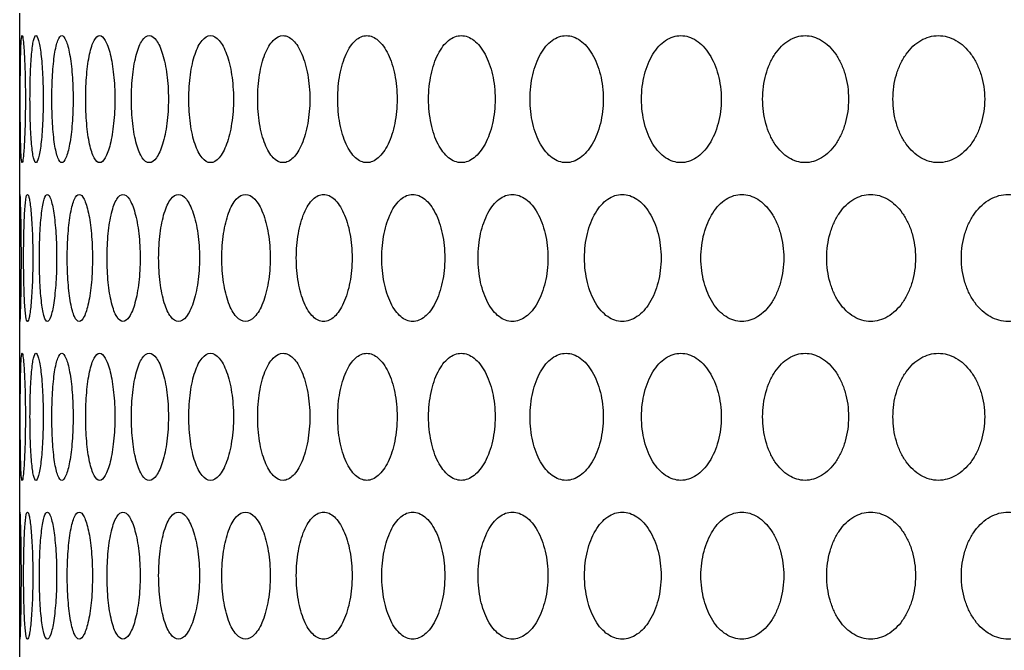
# Model space of a CAD drawing. Header units: millimetres. Extents: x 324 to 7054, y -67 to 2159.
# Drawn here: x 543.5 to 605.5, y 304.3 to 344 of the extents above; entities that cross this region are included whole.
import ezdxf

# ---------------------------------------------------------------- set-up
doc = ezdxf.new("R2010")
doc.units = ezdxf.units.MM
doc.header["$LTSCALE"] = 153.67
doc.layers.get('0').update_dxf_attribs({"linetype": 'CONTINUOUS'})
doc.layers.add('02___PRT_ALL_AXES', color=7, linetype='CONTINUOUS')

msp = doc.modelspace()

# ---------------------------------------------------------------- linework, layer by layer
at = {"linetype": 'Continuous'}
msp.add_line((543.51376, 232.49176), (543.51376, 776), dxfattribs=at)
at = {"layer": '02___PRT_ALL_AXES', "linetype": 'Continuous'}
for points, knots in [([(543.54897, 339), (543.54898, 339.26583), (543.54997, 339.78945), (543.55458, 340.54514), (543.56255, 341.23528), (543.57847, 342.04859), (543.60958, 342.7909), (543.66656, 343.10456), (543.73722, 342.79082), (543.79596, 342.05038), (543.83408, 341.2386), (543.85614, 340.54817), (543.8703, 339.79095), (543.87352, 339.2663), (543.87355, 339)], [0, 0, 0, 0, 0.0625, 0.125, 0.1875, 0.25, 0.375, 0.5, 0.625, 0.75, 0.8125, 0.875, 0.9375, 1, 1, 1, 1]), ([(544.1631, 339), (544.16313, 339.26583), (544.16742, 339.78945), (544.1867, 340.54514), (544.21818, 341.23528), (544.27648, 342.04859), (544.37808, 342.7909), (544.5352, 343.10456), (544.70566, 342.79082), (544.83471, 342.05038), (544.9151, 341.2386), (544.96067, 340.54817), (544.98953, 339.79095), (544.99606, 339.2663), (544.9961, 339)], [0, 0, 0, 0, 0.0625, 0.125, 0.1875, 0.25, 0.375, 0.5, 0.625, 0.75, 0.8125, 0.875, 0.9375, 1, 1, 1, 1]), ([(545.53917, 339), (545.53923, 339.26583), (545.5468, 339.78945), (545.58068, 340.54514), (545.63554, 341.23528), (545.73598, 342.04859), (545.90767, 342.7909), (546.1643, 343.10456), (546.43388, 342.79082), (546.63272, 342.05038), (546.75506, 341.2386), (546.82397, 340.54817), (546.8674, 339.79095), (546.87721, 339.2663), (546.87727, 339)], [0, 0, 0, 0, 0.0625, 0.125, 0.1875, 0.25, 0.375, 0.5, 0.625, 0.75, 0.8125, 0.875, 0.9375, 1, 1, 1, 1]), ([(547.67169, 339), (547.67177, 339.26583), (547.6826, 339.78945), (547.73093, 340.54514), (547.80896, 341.23528), (547.95114, 342.04859), (548.19223, 342.7909), (548.54734, 343.10456), (548.91497, 342.79082), (549.1828, 342.05038), (549.34661, 341.2386), (549.43857, 340.54817), (549.4964, 339.79095), (549.50944, 339.2663), (549.50953, 339)], [0, 0, 0, 0, 0.0625, 0.125, 0.1875, 0.25, 0.375, 0.5, 0.625, 0.75, 0.8125, 0.875, 0.9375, 1, 1, 1, 1]), ([(550.55212, 339), (550.55221, 339.26583), (550.56625, 339.78945), (550.62886, 340.54514), (550.72974, 341.23528), (550.91309, 342.04859), (551.22262, 342.7909), (551.67478, 343.10456), (552.13898, 342.79082), (552.47474, 342.05038), (552.67935, 341.2386), (552.794, 340.54817), (552.866, 339.79095), (552.88223, 339.2663), (552.88234, 339)], [0, 0, 0, 0, 0.0625, 0.125, 0.1875, 0.25, 0.375, 0.5, 0.625, 0.75, 0.8125, 0.875, 0.9375, 1, 1, 1, 1]), ([(554.16892, 339), (554.16904, 339.26583), (554.18623, 339.78945), (554.26285, 340.54514), (554.38618, 341.23528), (554.60997, 342.04859), (554.98669, 342.7909), (555.53411, 343.10456), (556.09303, 342.79082), (556.49536, 342.05038), (556.73996, 341.2386), (556.87683, 340.54817), (556.96272, 339.79095), (556.98207, 339.2663), (556.9822, 339)], [0, 0, 0, 0, 0.0625, 0.125, 0.1875, 0.25, 0.375, 0.5, 0.625, 0.75, 0.8125, 0.875, 0.9375, 1, 1, 1, 1]), ([(558.50763, 339), (558.50776, 339.26583), (558.52804, 339.78945), (558.61837, 340.54514), (558.76365, 341.23528), (559.02698, 342.04859), (559.4694, 342.7909), (560.10987, 343.10456), (560.76126, 342.79082), (561.22856, 342.05038), (561.51217, 341.2386), (561.67073, 340.54817), (561.77015, 339.79095), (561.79255, 339.2663), (561.79269, 339)], [0, 0, 0, 0, 0.0625, 0.125, 0.1875, 0.25, 0.375, 0.5, 0.625, 0.75, 0.8125, 0.875, 0.9375, 1, 1, 1, 1]), ([(563.55087, 339), (563.55102, 339.26583), (563.5743, 339.78945), (563.67798, 340.54514), (563.84463, 341.23528), (564.14645, 342.04859), (564.65278, 342.7909), (565.38375, 343.10456), (566.12501, 342.79082), (566.65541, 342.05038), (566.97689, 341.2386), (567.1565, 340.54817), (567.26906, 339.79095), (567.29441, 339.2663), (567.29457, 339)], [0, 0, 0, 0, 0.0625, 0.125, 0.1875, 0.25, 0.375, 0.5, 0.625, 0.75, 0.8125, 0.875, 0.9375, 1, 1, 1, 1]), ([(569.27845, 339), (569.27862, 339.26583), (569.30481, 339.78945), (569.42143, 340.54514), (569.60878, 341.23528), (569.94788, 342.04859), (570.5161, 342.7909), (571.33464, 343.10456), (572.16281, 342.79082), (572.75417, 342.05038), (573.11225, 341.2386), (573.31217, 340.54817), (573.43743, 339.79095), (573.46563, 339.2663), (573.46581, 339)], [0, 0, 0, 0, 0.0625, 0.125, 0.1875, 0.25, 0.375, 0.5, 0.625, 0.75, 0.8125, 0.875, 0.9375, 1, 1, 1, 1]), ([(575.66745, 339), (575.66764, 339.26583), (575.69664, 339.78945), (575.82572, 340.54514), (576.03302, 341.23528), (576.40804, 342.04859), (577.03589, 342.7909), (577.93872, 343.10456), (578.85047, 342.79082), (579.50044, 342.05038), (579.89367, 341.2386), (580.11312, 340.54817), (580.25057, 339.79095), (580.28151, 339.2663), (580.28171, 339)], [0, 0, 0, 0, 0.0625, 0.125, 0.1875, 0.25, 0.375, 0.5, 0.625, 0.75, 0.8125, 0.875, 0.9375, 1, 1, 1, 1]), ([(582.69229, 339), (582.6925, 339.26583), (582.72419, 339.78945), (582.86522, 340.54514), (583.09165, 341.23528), (583.50109, 342.04859), (584.18604, 342.7909), (585.16954, 343.10456), (586.16123, 342.79082), (586.86721, 342.05038), (587.29402, 341.2386), (587.53212, 340.54817), (587.6812, 339.79095), (587.71476, 339.2663), (587.71498, 339)], [0, 0, 0, 0, 0.0625, 0.125, 0.1875, 0.25, 0.375, 0.5, 0.625, 0.75, 0.8125, 0.875, 0.9375, 1, 1, 1, 1]), ([(590.32485, 339), (590.32508, 339.26583), (590.35933, 339.78945), (590.51175, 340.54514), (590.7564, 341.23528), (591.19862, 342.04859), (591.93793, 342.7909), (592.99818, 343.10456), (594.06584, 342.79082), (594.825, 342.05038), (595.28367, 341.2386), (595.53947, 340.54817), (595.6996, 339.79095), (595.73563, 339.2663), (595.73587, 339)], [0, 0, 0, 0, 0.0625, 0.125, 0.1875, 0.25, 0.375, 0.5, 0.625, 0.75, 0.8125, 0.875, 0.9375, 1, 1, 1, 1]), ([(598.53459, 339), (598.53484, 339.26583), (598.57151, 339.78945), (598.73471, 340.54514), (598.99659, 341.23528), (599.46983, 342.04859), (600.26054, 342.7909), (601.39329, 343.10456), (602.53264, 342.79082), (603.34194, 342.05038), (603.83065, 341.2386), (604.10312, 340.54817), (604.27364, 339.79095), (604.31202, 339.2663), (604.31227, 339)], [0, 0, 0, 0, 0.0625, 0.125, 0.1875, 0.25, 0.375, 0.5, 0.625, 0.75, 0.8125, 0.875, 0.9375, 1, 1, 1, 1]), ([(543.87355, 339), (543.87352, 338.73417), (543.87031, 338.21055), (543.85621, 337.45486), (543.83421, 336.76472), (543.79609, 335.95141), (543.73727, 335.2091), (543.66644, 334.89544), (543.60963, 335.20918), (543.57853, 335.94962), (543.5626, 336.7614), (543.5546, 337.45183), (543.54998, 338.20905), (543.54898, 338.7337), (543.54897, 339)], [0, 0, 0, 0, 0.0625, 0.125, 0.1875, 0.25, 0.375, 0.5, 0.625, 0.75, 0.8125, 0.875, 0.9375, 1, 1, 1, 1]), ([(544.9961, 339), (544.99606, 338.73417), (544.98955, 338.21055), (544.96082, 337.45486), (544.91537, 336.76472), (544.83498, 335.95141), (544.70579, 335.2091), (544.53489, 334.89544), (544.37821, 335.20918), (544.27668, 335.94962), (544.21837, 336.7614), (544.1868, 337.45183), (544.16744, 338.20905), (544.16313, 338.7337), (544.1631, 339)], [0, 0, 0, 0, 0.0625, 0.125, 0.1875, 0.25, 0.375, 0.5, 0.625, 0.75, 0.8125, 0.875, 0.9375, 1, 1, 1, 1]), ([(546.87727, 339), (546.8772, 338.73417), (546.86743, 338.21055), (546.82418, 337.45486), (546.75548, 336.76472), (546.63313, 335.95141), (546.43409, 335.2091), (546.1638, 334.89544), (545.90788, 335.20918), (545.73632, 335.94962), (545.63588, 336.7614), (545.58085, 337.45183), (545.54683, 338.20905), (545.53922, 338.7337), (545.53917, 339)], [0, 0, 0, 0, 0.0625, 0.125, 0.1875, 0.25, 0.375, 0.5, 0.625, 0.75, 0.8125, 0.875, 0.9375, 1, 1, 1, 1]), ([(549.50953, 339), (549.50944, 338.73417), (549.49645, 338.21055), (549.43885, 337.45486), (549.34716, 336.76472), (549.18335, 335.95141), (548.91525, 335.2091), (548.54665, 334.89544), (548.19252, 335.20918), (547.95162, 335.94962), (547.80944, 336.7614), (547.73117, 337.45183), (547.68264, 338.20905), (547.67176, 338.7337), (547.67169, 339)], [0, 0, 0, 0, 0.0625, 0.125, 0.1875, 0.25, 0.375, 0.5, 0.625, 0.75, 0.8125, 0.875, 0.9375, 1, 1, 1, 1]), ([(552.88234, 339), (552.88223, 338.73417), (552.86606, 338.21055), (552.79436, 337.45486), (552.68004, 336.76472), (552.47542, 335.95141), (552.13934, 335.2091), (551.67391, 334.89544), (551.22298, 335.20918), (550.91371, 335.94962), (550.73035, 336.7614), (550.62917, 337.45183), (550.56631, 338.20905), (550.55221, 338.7337), (550.55212, 339)], [0, 0, 0, 0, 0.0625, 0.125, 0.1875, 0.25, 0.375, 0.5, 0.625, 0.75, 0.8125, 0.875, 0.9375, 1, 1, 1, 1]), ([(556.9822, 339), (556.98207, 338.73417), (556.96279, 338.21055), (556.87726, 337.45486), (556.74078, 336.76472), (556.49618, 335.95141), (556.09346, 335.2091), (555.53306, 334.89544), (554.98713, 335.20918), (554.61072, 335.94962), (554.38693, 336.7614), (554.26324, 337.45183), (554.1863, 338.20905), (554.16904, 338.7337), (554.16892, 339)], [0, 0, 0, 0, 0.0625, 0.125, 0.1875, 0.25, 0.375, 0.5, 0.625, 0.75, 0.8125, 0.875, 0.9375, 1, 1, 1, 1]), ([(561.79269, 339), (561.79254, 338.73417), (561.77024, 338.21055), (561.67122, 337.45486), (561.51313, 336.76472), (561.22951, 335.95141), (560.76177, 335.2091), (560.10864, 334.89544), (559.4699, 335.20918), (559.02787, 335.94962), (558.76453, 336.7614), (558.61883, 337.45183), (558.52812, 338.20905), (558.50776, 338.7337), (558.50763, 339)], [0, 0, 0, 0, 0.0625, 0.125, 0.1875, 0.25, 0.375, 0.5, 0.625, 0.75, 0.8125, 0.875, 0.9375, 1, 1, 1, 1]), ([(567.29457, 339), (567.29441, 338.73417), (567.26915, 338.21055), (567.15706, 337.45486), (566.97798, 336.76472), (566.65649, 335.95141), (566.12559, 335.2091), (565.38235, 334.89544), (564.65336, 335.20918), (564.14747, 335.94962), (563.84564, 336.7614), (563.6785, 337.45183), (563.57439, 338.20905), (563.55102, 338.7337), (563.55087, 339)], [0, 0, 0, 0, 0.0625, 0.125, 0.1875, 0.25, 0.375, 0.5, 0.625, 0.75, 0.8125, 0.875, 0.9375, 1, 1, 1, 1]), ([(573.46581, 339), (573.46563, 338.73417), (573.43753, 338.21055), (573.3128, 337.45486), (573.11345, 336.76472), (572.75537, 335.95141), (572.16345, 335.2091), (571.33308, 334.89544), (570.51675, 335.20918), (569.94902, 335.94962), (569.60992, 336.7614), (569.42201, 337.45183), (569.30491, 338.20905), (569.27862, 338.7337), (569.27845, 339)], [0, 0, 0, 0, 0.0625, 0.125, 0.1875, 0.25, 0.375, 0.5, 0.625, 0.75, 0.8125, 0.875, 0.9375, 1, 1, 1, 1]), ([(580.28171, 339), (580.2815, 338.73417), (580.25068, 338.21055), (580.11381, 337.45486), (579.89499, 336.76472), (579.50176, 335.95141), (578.85118, 335.2091), (577.93699, 334.89544), (577.0366, 335.20918), (576.40931, 335.94962), (576.03428, 336.7614), (575.82636, 337.45183), (575.69674, 338.20905), (575.66764, 338.7337), (575.66745, 339)], [0, 0, 0, 0, 0.0625, 0.125, 0.1875, 0.25, 0.375, 0.5, 0.625, 0.75, 0.8125, 0.875, 0.9375, 1, 1, 1, 1]), ([(587.71498, 339), (587.71475, 338.73417), (587.68133, 338.21055), (587.53286, 337.45486), (587.29546, 336.76472), (586.86864, 335.95141), (586.16201, 335.2091), (585.16767, 334.89544), (584.18681, 335.20918), (583.50247, 335.94962), (583.09302, 336.7614), (582.86592, 337.45183), (582.7243, 338.20905), (582.6925, 338.7337), (582.69229, 339)], [0, 0, 0, 0, 0.0625, 0.125, 0.1875, 0.25, 0.375, 0.5, 0.625, 0.75, 0.8125, 0.875, 0.9375, 1, 1, 1, 1]), ([(595.73587, 339), (595.73563, 338.73417), (595.69973, 338.21055), (595.54027, 337.45486), (595.28522, 336.76472), (594.82653, 335.95141), (594.06667, 335.2091), (592.99616, 334.89544), (591.93877, 335.20918), (591.20011, 335.94962), (590.75789, 336.7614), (590.51251, 337.45183), (590.35946, 338.20905), (590.32508, 338.7337), (590.32485, 339)], [0, 0, 0, 0, 0.0625, 0.125, 0.1875, 0.25, 0.375, 0.5, 0.625, 0.75, 0.8125, 0.875, 0.9375, 1, 1, 1, 1]), ([(604.31227, 339), (604.31201, 338.73417), (604.27378, 338.21055), (604.10397, 337.45486), (603.8323, 336.76472), (603.34358, 335.95141), (602.53353, 335.2091), (601.39113, 334.89544), (600.26144, 335.20918), (599.47142, 335.94962), (598.99818, 336.7614), (598.73552, 337.45183), (598.57165, 338.20905), (598.53483, 338.7337), (598.53459, 339)], [0, 0, 0, 0, 0.0625, 0.125, 0.1875, 0.25, 0.375, 0.5, 0.625, 0.75, 0.8125, 0.875, 0.9375, 1, 1, 1, 1]), ([(543.51376, 332.64766), (543.51376, 332.66388), (543.51391, 332.88757), (543.51862, 333.10456), (543.53924, 332.79082), (543.56273, 332.05038), (543.57964, 331.2386), (543.5899, 330.54817), (543.59669, 329.79095), (543.59826, 329.2663), (543.59827, 329)], [0, 0, 0, 0, 0.01486274, 0.21189019, 0.40891765, 0.6059451, 0.70445882, 0.80297255, 0.90148627, 1, 1, 1, 1]), ([(543.76057, 329), (543.76059, 329.26583), (543.76323, 329.78945), (543.77518, 330.54514), (543.79491, 331.23528), (543.83204, 332.04859), (543.89843, 332.7909), (544.00553, 333.10456), (544.12615, 332.79082), (544.2201, 332.05038), (544.27938, 331.2386), (544.31321, 330.54817), (544.33473, 329.79095), (544.33961, 329.2663), (544.33964, 329)], [0, 0, 0, 0, 0.0625, 0.125, 0.1875, 0.25, 0.375, 0.5, 0.625, 0.75, 0.8125, 0.875, 0.9375, 1, 1, 1, 1]), ([(544.75617, 329), (544.75621, 329.26583), (544.76214, 329.78945), (544.78873, 330.54514), (544.83193, 331.23528), (544.91134, 332.04859), (545.04805, 332.7909), (545.25503, 333.10456), (545.47516, 332.79082), (545.63919, 332.05038), (545.7406, 331.2386), (545.79787, 330.54817), (545.83403, 329.79095), (545.8422, 329.2663), (545.84226, 329)], [0, 0, 0, 0, 0.0625, 0.125, 0.1875, 0.25, 0.375, 0.5, 0.625, 0.75, 0.8125, 0.875, 0.9375, 1, 1, 1, 1]), ([(546.51134, 329), (546.5114, 329.26583), (546.52061, 329.78945), (546.56174, 330.54514), (546.62822, 331.23528), (546.74959, 332.04859), (546.95608, 332.7909), (547.2621, 333.10456), (547.58087, 332.79082), (547.81432, 332.05038), (547.95747, 331.2386), (548.03794, 330.54817), (548.08859, 329.79095), (548.10003, 329.2663), (548.1001, 329)], [0, 0, 0, 0, 0.0625, 0.125, 0.1875, 0.25, 0.375, 0.5, 0.625, 0.75, 0.8125, 0.875, 0.9375, 1, 1, 1, 1]), ([(549.01907, 329), (549.01915, 329.26583), (549.03159, 329.78945), (549.08709, 330.54514), (549.17659, 331.23528), (549.33944, 332.04859), (549.61488, 332.7909), (550.01872, 333.10456), (550.43485, 332.79082), (550.73679, 332.05038), (550.92109, 331.2386), (551.02445, 330.54817), (551.0894, 329.79095), (551.10404, 329.2663), (551.10414, 329)], [0, 0, 0, 0, 0.0625, 0.125, 0.1875, 0.25, 0.375, 0.5, 0.625, 0.75, 0.8125, 0.875, 0.9375, 1, 1, 1, 1]), ([(552.26931, 329), (552.26942, 329.26583), (552.28504, 329.78945), (552.35469, 330.54514), (552.46685, 331.23528), (552.67052, 332.04859), (553.01382, 332.7909), (553.51386, 333.10456), (554.02567, 332.79082), (554.3949, 332.05038), (554.61962, 331.2386), (554.74544, 330.54817), (554.82443, 329.79095), (554.84223, 329.2663), (554.84234, 329)], [0, 0, 0, 0, 0.0625, 0.125, 0.1875, 0.25, 0.375, 0.5, 0.625, 0.75, 0.8125, 0.875, 0.9375, 1, 1, 1, 1]), ([(556.24906, 329), (556.24918, 329.26583), (556.26793, 329.78945), (556.35145, 330.54514), (556.48581, 331.23528), (556.7295, 332.04859), (557.13927, 332.7909), (557.73351, 333.10456), (558.33897, 332.79082), (558.77401, 332.05038), (559.03824, 331.2386), (559.18603, 330.54817), (559.27873, 329.79095), (559.29962, 329.2663), (559.29975, 329)], [0, 0, 0, 0, 0.0625, 0.125, 0.1875, 0.25, 0.375, 0.5, 0.625, 0.75, 0.8125, 0.875, 0.9375, 1, 1, 1, 1]), ([(560.94238, 329), (560.94252, 329.26583), (560.96431, 329.78945), (561.06137, 330.54514), (561.21741, 331.23528), (561.50012, 332.04859), (561.97474, 332.7909), (562.6608, 333.10456), (563.35748, 332.79082), (563.85658, 332.05038), (564.15927, 331.2386), (564.32844, 330.54817), (564.43448, 329.79095), (564.45837, 329.2663), (564.45852, 329)], [0, 0, 0, 0, 0.0625, 0.125, 0.1875, 0.25, 0.375, 0.5, 0.625, 0.75, 0.8125, 0.875, 0.9375, 1, 1, 1, 1]), ([(566.33048, 329), (566.33065, 329.26583), (566.3554, 329.78945), (566.4656, 330.54514), (566.64269, 331.23528), (566.96331, 332.04859), (567.50086, 332.7909), (568.276, 333.10456), (569.0611, 332.79082), (569.62227, 332.05038), (569.96221, 331.2386), (570.15207, 330.54817), (570.27104, 329.79095), (570.29783, 329.2663), (570.29801, 329)], [0, 0, 0, 0, 0.0625, 0.125, 0.1875, 0.25, 0.375, 0.5, 0.625, 0.75, 0.8125, 0.875, 0.9375, 1, 1, 1, 1]), ([(572.39181, 329), (572.39199, 329.26583), (572.4196, 329.78945), (572.54251, 330.54514), (572.73994, 331.23528), (573.09717, 332.04859), (573.69551, 332.7909), (574.55662, 333.10456), (575.42702, 332.79082), (576.048, 332.05038), (576.42384, 331.2386), (576.63363, 330.54817), (576.76505, 329.79095), (576.79463, 329.2663), (576.79483, 329)], [0, 0, 0, 0, 0.0625, 0.125, 0.1875, 0.25, 0.375, 0.5, 0.625, 0.75, 0.8125, 0.875, 0.9375, 1, 1, 1, 1]), ([(579.10209, 329), (579.10229, 329.26583), (579.13265, 329.78945), (579.26777, 330.54514), (579.48475, 331.23528), (579.87717, 332.04859), (580.5339, 332.7909), (581.47754, 333.10456), (582.42974, 332.79082), (583.10805, 332.05038), (583.51827, 331.2386), (583.74717, 330.54817), (583.8905, 329.79095), (583.92276, 329.2663), (583.92298, 329)], [0, 0, 0, 0, 0.0625, 0.125, 0.1875, 0.25, 0.375, 0.5, 0.625, 0.75, 0.8125, 0.875, 0.9375, 1, 1, 1, 1]), ([(586.43446, 329), (586.43468, 329.26583), (586.46766, 329.78945), (586.61446, 330.54514), (586.85012, 331.23528), (587.27617, 332.04859), (587.98865, 332.7909), (589.01104, 333.10456), (590.04123, 332.79082), (590.77416, 332.05038), (591.21713, 331.2386), (591.4642, 330.54817), (591.61888, 329.79095), (591.6537, 329.2663), (591.65392, 329)], [0, 0, 0, 0, 0.0625, 0.125, 0.1875, 0.25, 0.375, 0.5, 0.625, 0.75, 0.8125, 0.875, 0.9375, 1, 1, 1, 1]), ([(594.35958, 329), (594.35982, 329.26583), (594.3953, 329.78945), (594.55318, 330.54514), (594.80658, 331.23528), (595.26453, 332.04859), (596.02993, 332.7909), (597.12697, 333.10456), (598.23103, 332.79082), (599.01565, 332.05038), (599.48958, 331.2386), (599.75385, 330.54817), (599.91926, 329.79095), (599.95648, 329.2663), (599.95672, 329)], [0, 0, 0, 0, 0.0625, 0.125, 0.1875, 0.25, 0.375, 0.5, 0.625, 0.75, 0.8125, 0.875, 0.9375, 1, 1, 1, 1]), ([(602.84572, 329), (602.84597, 329.26583), (602.8838, 329.78945), (603.05214, 330.54514), (603.32226, 331.23528), (603.8103, 332.04859), (604.62554, 332.7909), (605.79285, 333.10456), (606.96636, 332.79082), (607.79952, 332.05038), (608.30253, 331.2386), (608.58292, 330.54817), (608.7584, 329.79095), (608.79788, 329.2663), (608.79814, 329)], [0, 0, 0, 0, 0.0625, 0.125, 0.1875, 0.25, 0.375, 0.5, 0.625, 0.75, 0.8125, 0.875, 0.9375, 1, 1, 1, 1]), ([(543.59827, 329), (543.59826, 328.73417), (543.5967, 328.21055), (543.58994, 327.45486), (543.5797, 326.76472), (543.56278, 325.95141), (543.53925, 325.2091), (543.51859, 324.89544), (543.51391, 325.11256), (543.51376, 325.33602), (543.51376, 325.35237)], [0, 0, 0, 0, 0.09850114, 0.19700229, 0.29550343, 0.39400458, 0.59100686, 0.78800915, 0.98501144, 1, 1, 1, 1]), ([(544.33964, 329), (544.33961, 328.73417), (544.33475, 328.21055), (544.31332, 327.45486), (544.27958, 326.76472), (544.22029, 325.95141), (544.12624, 325.2091), (544.00532, 324.89544), (543.89852, 325.20918), (543.83217, 325.94962), (543.79504, 326.7614), (543.77524, 327.45183), (543.76324, 328.20905), (543.76058, 328.7337), (543.76057, 329)], [0, 0, 0, 0, 0.0625, 0.125, 0.1875, 0.25, 0.375, 0.5, 0.625, 0.75, 0.8125, 0.875, 0.9375, 1, 1, 1, 1]), ([(545.84226, 329), (545.8422, 328.73417), (545.83406, 328.21055), (545.79805, 327.45486), (545.74095, 326.76472), (545.63953, 325.95141), (545.47533, 325.2091), (545.25462, 324.89544), (545.04822, 325.20918), (544.91161, 325.94962), (544.83219, 326.7614), (544.78887, 327.45183), (544.76216, 328.20905), (544.7562, 328.7337), (544.75617, 329)], [0, 0, 0, 0, 0.0625, 0.125, 0.1875, 0.25, 0.375, 0.5, 0.625, 0.75, 0.8125, 0.875, 0.9375, 1, 1, 1, 1]), ([(548.1001, 329), (548.10003, 328.73417), (548.08864, 328.21055), (548.03819, 327.45486), (547.95795, 326.76472), (547.8148, 325.95141), (547.58111, 325.2091), (547.26151, 324.89544), (546.95633, 325.20918), (546.75, 325.94962), (546.62862, 326.7614), (546.56194, 327.45183), (546.52064, 328.20905), (546.5114, 328.7337), (546.51134, 329)], [0, 0, 0, 0, 0.0625, 0.125, 0.1875, 0.25, 0.375, 0.5, 0.625, 0.75, 0.8125, 0.875, 0.9375, 1, 1, 1, 1]), ([(551.10414, 329), (551.10404, 328.73417), (551.08945, 328.21055), (551.02477, 327.45486), (550.92172, 326.76472), (550.73741, 325.95141), (550.43517, 325.2091), (550.01794, 324.89544), (549.61521, 325.20918), (549.33999, 325.94962), (549.17713, 326.7614), (549.08737, 327.45183), (549.03164, 328.20905), (549.01915, 328.7337), (549.01907, 329)], [0, 0, 0, 0, 0.0625, 0.125, 0.1875, 0.25, 0.375, 0.5, 0.625, 0.75, 0.8125, 0.875, 0.9375, 1, 1, 1, 1]), ([(554.84234, 329), (554.84223, 328.73417), (554.82449, 328.21055), (554.74584, 327.45486), (554.62038, 326.76472), (554.39565, 325.95141), (554.02607, 325.2091), (553.5129, 324.89544), (553.01421, 325.20918), (552.67121, 325.94962), (552.46753, 326.7614), (552.35504, 327.45183), (552.2851, 328.20905), (552.26941, 328.7337), (552.26931, 329)], [0, 0, 0, 0, 0.0625, 0.125, 0.1875, 0.25, 0.375, 0.5, 0.625, 0.75, 0.8125, 0.875, 0.9375, 1, 1, 1, 1]), ([(559.29975, 329), (559.29961, 328.73417), (559.27881, 328.21055), (559.18649, 327.45486), (559.03913, 326.76472), (558.77489, 325.95141), (558.33944, 325.2091), (557.73237, 324.89544), (557.13974, 325.20918), (556.73032, 325.94962), (556.48663, 326.7614), (556.35186, 327.45183), (556.268, 328.20905), (556.24918, 328.7337), (556.24906, 329)], [0, 0, 0, 0, 0.0625, 0.125, 0.1875, 0.25, 0.375, 0.5, 0.625, 0.75, 0.8125, 0.875, 0.9375, 1, 1, 1, 1]), ([(564.45852, 329), (564.45836, 328.73417), (564.43457, 328.21055), (564.32896, 327.45486), (564.16029, 326.76472), (563.85759, 325.95141), (563.35802, 325.2091), (562.65949, 324.89544), (561.97528, 325.20918), (561.50108, 325.94962), (561.21836, 326.7614), (561.06185, 327.45183), (560.96439, 328.20905), (560.94252, 328.7337), (560.94238, 329)], [0, 0, 0, 0, 0.0625, 0.125, 0.1875, 0.25, 0.375, 0.5, 0.625, 0.75, 0.8125, 0.875, 0.9375, 1, 1, 1, 1]), ([(570.29801, 329), (570.29783, 328.73417), (570.27114, 328.21055), (570.15267, 327.45486), (569.96336, 326.76472), (569.62341, 325.95141), (569.06171, 325.2091), (568.27451, 324.89544), (567.50147, 325.20918), (566.96439, 325.94962), (566.64376, 326.7614), (566.46615, 327.45183), (566.35549, 328.20905), (566.33064, 328.7337), (566.33048, 329)], [0, 0, 0, 0, 0.0625, 0.125, 0.1875, 0.25, 0.375, 0.5, 0.625, 0.75, 0.8125, 0.875, 0.9375, 1, 1, 1, 1]), ([(576.79483, 329), (576.79463, 328.73417), (576.76516, 328.21055), (576.63429, 327.45486), (576.4251, 326.76472), (576.04926, 325.95141), (575.42769, 325.2091), (574.55498, 324.89544), (573.69619, 325.20918), (573.09838, 325.94962), (572.74114, 326.7614), (572.54312, 327.45183), (572.4197, 328.20905), (572.39199, 328.7337), (572.39181, 329)], [0, 0, 0, 0, 0.0625, 0.125, 0.1875, 0.25, 0.375, 0.5, 0.625, 0.75, 0.8125, 0.875, 0.9375, 1, 1, 1, 1]), ([(583.92298, 329), (583.92276, 328.73417), (583.89062, 328.21055), (583.74788, 327.45486), (583.51966, 326.76472), (583.10943, 325.95141), (582.43048, 325.2091), (581.47574, 324.89544), (580.53464, 325.20918), (579.8785, 325.94962), (579.48607, 326.7614), (579.26845, 327.45183), (579.13276, 328.20905), (579.10228, 328.7337), (579.10209, 329)], [0, 0, 0, 0, 0.0625, 0.125, 0.1875, 0.25, 0.375, 0.5, 0.625, 0.75, 0.8125, 0.875, 0.9375, 1, 1, 1, 1]), ([(591.65392, 329), (591.65369, 328.73417), (591.61901, 328.21055), (591.46497, 327.45486), (591.21862, 326.76472), (590.77565, 325.95141), (590.04203, 325.2091), (589.00909, 324.89544), (587.98946, 325.20918), (587.2776, 325.94962), (586.85155, 326.7614), (586.6152, 327.45183), (586.46779, 328.20905), (586.43468, 328.7337), (586.43446, 329)], [0, 0, 0, 0, 0.0625, 0.125, 0.1875, 0.25, 0.375, 0.5, 0.625, 0.75, 0.8125, 0.875, 0.9375, 1, 1, 1, 1]), ([(599.95672, 329), (599.95647, 328.73417), (599.91939, 328.21055), (599.75467, 327.45486), (599.49118, 326.76472), (599.01724, 325.95141), (598.23189, 325.2091), (597.12488, 324.89544), (596.03079, 325.20918), (595.26608, 325.94962), (594.80811, 326.7614), (594.55397, 327.45183), (594.39543, 328.20905), (594.35981, 328.7337), (594.35958, 329)], [0, 0, 0, 0, 0.0625, 0.125, 0.1875, 0.25, 0.375, 0.5, 0.625, 0.75, 0.8125, 0.875, 0.9375, 1, 1, 1, 1]), ([(608.79814, 329), (608.79787, 328.73417), (608.75854, 328.21055), (608.5838, 327.45486), (608.30422, 326.76472), (607.80121, 325.95141), (606.96727, 325.2091), (605.79063, 324.89544), (604.62646, 325.20918), (603.81195, 325.94962), (603.3239, 326.7614), (603.05299, 327.45183), (602.88394, 328.20905), (602.84597, 328.7337), (602.84572, 329)], [0, 0, 0, 0, 0.0625, 0.125, 0.1875, 0.25, 0.375, 0.5, 0.625, 0.75, 0.8125, 0.875, 0.9375, 1, 1, 1, 1]), ([(543.54897, 319), (543.54898, 319.26583), (543.54997, 319.78945), (543.55458, 320.54514), (543.56255, 321.23528), (543.57847, 322.04859), (543.60958, 322.7909), (543.66656, 323.10456), (543.73722, 322.79082), (543.79596, 322.05038), (543.83408, 321.2386), (543.85614, 320.54817), (543.8703, 319.79095), (543.87352, 319.2663), (543.87355, 319)], [0, 0, 0, 0, 0.0625, 0.125, 0.1875, 0.25, 0.375, 0.5, 0.625, 0.75, 0.8125, 0.875, 0.9375, 1, 1, 1, 1]), ([(544.1631, 319), (544.16313, 319.26583), (544.16742, 319.78945), (544.1867, 320.54514), (544.21818, 321.23528), (544.27648, 322.04859), (544.37808, 322.7909), (544.5352, 323.10456), (544.70566, 322.79082), (544.83471, 322.05038), (544.9151, 321.2386), (544.96067, 320.54817), (544.98953, 319.79095), (544.99606, 319.2663), (544.9961, 319)], [0, 0, 0, 0, 0.0625, 0.125, 0.1875, 0.25, 0.375, 0.5, 0.625, 0.75, 0.8125, 0.875, 0.9375, 1, 1, 1, 1]), ([(545.53917, 319), (545.53923, 319.26583), (545.5468, 319.78945), (545.58068, 320.54514), (545.63554, 321.23528), (545.73598, 322.04859), (545.90767, 322.7909), (546.1643, 323.10456), (546.43388, 322.79082), (546.63272, 322.05038), (546.75506, 321.2386), (546.82397, 320.54817), (546.8674, 319.79095), (546.87721, 319.2663), (546.87727, 319)], [0, 0, 0, 0, 0.0625, 0.125, 0.1875, 0.25, 0.375, 0.5, 0.625, 0.75, 0.8125, 0.875, 0.9375, 1, 1, 1, 1]), ([(547.67169, 319), (547.67177, 319.26583), (547.6826, 319.78945), (547.73093, 320.54514), (547.80896, 321.23528), (547.95114, 322.04859), (548.19223, 322.7909), (548.54734, 323.10456), (548.91497, 322.79082), (549.1828, 322.05038), (549.34661, 321.2386), (549.43857, 320.54817), (549.4964, 319.79095), (549.50944, 319.2663), (549.50953, 319)], [0, 0, 0, 0, 0.0625, 0.125, 0.1875, 0.25, 0.375, 0.5, 0.625, 0.75, 0.8125, 0.875, 0.9375, 1, 1, 1, 1]), ([(550.55212, 319), (550.55221, 319.26583), (550.56625, 319.78945), (550.62886, 320.54514), (550.72974, 321.23528), (550.91309, 322.04859), (551.22262, 322.7909), (551.67478, 323.10456), (552.13898, 322.79082), (552.47474, 322.05038), (552.67935, 321.2386), (552.794, 320.54817), (552.866, 319.79095), (552.88223, 319.2663), (552.88234, 319)], [0, 0, 0, 0, 0.0625, 0.125, 0.1875, 0.25, 0.375, 0.5, 0.625, 0.75, 0.8125, 0.875, 0.9375, 1, 1, 1, 1]), ([(554.16892, 319), (554.16904, 319.26583), (554.18623, 319.78945), (554.26285, 320.54514), (554.38618, 321.23528), (554.60997, 322.04859), (554.98669, 322.7909), (555.53411, 323.10456), (556.09303, 322.79082), (556.49536, 322.05038), (556.73996, 321.2386), (556.87683, 320.54817), (556.96272, 319.79095), (556.98207, 319.2663), (556.9822, 319)], [0, 0, 0, 0, 0.0625, 0.125, 0.1875, 0.25, 0.375, 0.5, 0.625, 0.75, 0.8125, 0.875, 0.9375, 1, 1, 1, 1]), ([(558.50763, 319), (558.50776, 319.26583), (558.52804, 319.78945), (558.61837, 320.54514), (558.76365, 321.23528), (559.02698, 322.04859), (559.4694, 322.7909), (560.10987, 323.10456), (560.76126, 322.79082), (561.22856, 322.05038), (561.51217, 321.2386), (561.67073, 320.54817), (561.77015, 319.79095), (561.79255, 319.2663), (561.79269, 319)], [0, 0, 0, 0, 0.0625, 0.125, 0.1875, 0.25, 0.375, 0.5, 0.625, 0.75, 0.8125, 0.875, 0.9375, 1, 1, 1, 1]), ([(563.55087, 319), (563.55102, 319.26583), (563.5743, 319.78945), (563.67798, 320.54514), (563.84463, 321.23528), (564.14645, 322.04859), (564.65278, 322.7909), (565.38375, 323.10456), (566.12501, 322.79082), (566.65541, 322.05038), (566.97689, 321.2386), (567.1565, 320.54817), (567.26906, 319.79095), (567.29441, 319.2663), (567.29457, 319)], [0, 0, 0, 0, 0.0625, 0.125, 0.1875, 0.25, 0.375, 0.5, 0.625, 0.75, 0.8125, 0.875, 0.9375, 1, 1, 1, 1]), ([(569.27845, 319), (569.27862, 319.26583), (569.30481, 319.78945), (569.42143, 320.54514), (569.60878, 321.23528), (569.94788, 322.04859), (570.5161, 322.7909), (571.33464, 323.10456), (572.16281, 322.79082), (572.75417, 322.05038), (573.11225, 321.2386), (573.31217, 320.54817), (573.43743, 319.79095), (573.46563, 319.2663), (573.46581, 319)], [0, 0, 0, 0, 0.0625, 0.125, 0.1875, 0.25, 0.375, 0.5, 0.625, 0.75, 0.8125, 0.875, 0.9375, 1, 1, 1, 1]), ([(575.66745, 319), (575.66764, 319.26583), (575.69664, 319.78945), (575.82572, 320.54514), (576.03302, 321.23528), (576.40804, 322.04859), (577.03589, 322.7909), (577.93872, 323.10456), (578.85047, 322.79082), (579.50044, 322.05038), (579.89367, 321.2386), (580.11312, 320.54817), (580.25057, 319.79095), (580.28151, 319.2663), (580.28171, 319)], [0, 0, 0, 0, 0.0625, 0.125, 0.1875, 0.25, 0.375, 0.5, 0.625, 0.75, 0.8125, 0.875, 0.9375, 1, 1, 1, 1]), ([(582.69229, 319), (582.6925, 319.26583), (582.72419, 319.78945), (582.86522, 320.54514), (583.09165, 321.23528), (583.50109, 322.04859), (584.18604, 322.7909), (585.16954, 323.10456), (586.16123, 322.79082), (586.86721, 322.05038), (587.29402, 321.2386), (587.53212, 320.54817), (587.6812, 319.79095), (587.71476, 319.2663), (587.71498, 319)], [0, 0, 0, 0, 0.0625, 0.125, 0.1875, 0.25, 0.375, 0.5, 0.625, 0.75, 0.8125, 0.875, 0.9375, 1, 1, 1, 1]), ([(590.32485, 319), (590.32508, 319.26583), (590.35933, 319.78945), (590.51175, 320.54514), (590.7564, 321.23528), (591.19862, 322.04859), (591.93793, 322.7909), (592.99818, 323.10456), (594.06584, 322.79082), (594.825, 322.05038), (595.28367, 321.2386), (595.53947, 320.54817), (595.6996, 319.79095), (595.73563, 319.2663), (595.73587, 319)], [0, 0, 0, 0, 0.0625, 0.125, 0.1875, 0.25, 0.375, 0.5, 0.625, 0.75, 0.8125, 0.875, 0.9375, 1, 1, 1, 1]), ([(598.53459, 319), (598.53484, 319.26583), (598.57151, 319.78945), (598.73471, 320.54514), (598.99659, 321.23528), (599.46983, 322.04859), (600.26054, 322.7909), (601.39329, 323.10456), (602.53264, 322.79082), (603.34194, 322.05038), (603.83065, 321.2386), (604.10312, 320.54817), (604.27364, 319.79095), (604.31202, 319.2663), (604.31227, 319)], [0, 0, 0, 0, 0.0625, 0.125, 0.1875, 0.25, 0.375, 0.5, 0.625, 0.75, 0.8125, 0.875, 0.9375, 1, 1, 1, 1]), ([(543.87355, 319), (543.87352, 318.73417), (543.87031, 318.21055), (543.85621, 317.45486), (543.83421, 316.76472), (543.79609, 315.95141), (543.73727, 315.2091), (543.66644, 314.89544), (543.60963, 315.20918), (543.57853, 315.94962), (543.5626, 316.7614), (543.5546, 317.45183), (543.54998, 318.20905), (543.54898, 318.7337), (543.54897, 319)], [0, 0, 0, 0, 0.0625, 0.125, 0.1875, 0.25, 0.375, 0.5, 0.625, 0.75, 0.8125, 0.875, 0.9375, 1, 1, 1, 1]), ([(544.9961, 319), (544.99606, 318.73417), (544.98955, 318.21055), (544.96082, 317.45486), (544.91537, 316.76472), (544.83498, 315.95141), (544.70579, 315.2091), (544.53489, 314.89544), (544.37821, 315.20918), (544.27668, 315.94962), (544.21837, 316.7614), (544.1868, 317.45183), (544.16744, 318.20905), (544.16313, 318.7337), (544.1631, 319)], [0, 0, 0, 0, 0.0625, 0.125, 0.1875, 0.25, 0.375, 0.5, 0.625, 0.75, 0.8125, 0.875, 0.9375, 1, 1, 1, 1]), ([(546.87727, 319), (546.8772, 318.73417), (546.86743, 318.21055), (546.82418, 317.45486), (546.75548, 316.76472), (546.63313, 315.95141), (546.43409, 315.2091), (546.1638, 314.89544), (545.90788, 315.20918), (545.73632, 315.94962), (545.63588, 316.7614), (545.58085, 317.45183), (545.54683, 318.20905), (545.53922, 318.7337), (545.53917, 319)], [0, 0, 0, 0, 0.0625, 0.125, 0.1875, 0.25, 0.375, 0.5, 0.625, 0.75, 0.8125, 0.875, 0.9375, 1, 1, 1, 1]), ([(549.50953, 319), (549.50944, 318.73417), (549.49645, 318.21055), (549.43885, 317.45486), (549.34716, 316.76472), (549.18335, 315.95141), (548.91525, 315.2091), (548.54665, 314.89544), (548.19252, 315.20918), (547.95162, 315.94962), (547.80944, 316.7614), (547.73117, 317.45183), (547.68264, 318.20905), (547.67176, 318.7337), (547.67169, 319)], [0, 0, 0, 0, 0.0625, 0.125, 0.1875, 0.25, 0.375, 0.5, 0.625, 0.75, 0.8125, 0.875, 0.9375, 1, 1, 1, 1]), ([(552.88234, 319), (552.88223, 318.73417), (552.86606, 318.21055), (552.79436, 317.45486), (552.68004, 316.76472), (552.47542, 315.95141), (552.13934, 315.2091), (551.67391, 314.89544), (551.22298, 315.20918), (550.91371, 315.94962), (550.73035, 316.7614), (550.62917, 317.45183), (550.56631, 318.20905), (550.55221, 318.7337), (550.55212, 319)], [0, 0, 0, 0, 0.0625, 0.125, 0.1875, 0.25, 0.375, 0.5, 0.625, 0.75, 0.8125, 0.875, 0.9375, 1, 1, 1, 1]), ([(556.9822, 319), (556.98207, 318.73417), (556.96279, 318.21055), (556.87726, 317.45486), (556.74078, 316.76472), (556.49618, 315.95141), (556.09346, 315.2091), (555.53306, 314.89544), (554.98713, 315.20918), (554.61072, 315.94962), (554.38693, 316.7614), (554.26324, 317.45183), (554.1863, 318.20905), (554.16904, 318.7337), (554.16892, 319)], [0, 0, 0, 0, 0.0625, 0.125, 0.1875, 0.25, 0.375, 0.5, 0.625, 0.75, 0.8125, 0.875, 0.9375, 1, 1, 1, 1]), ([(561.79269, 319), (561.79254, 318.73417), (561.77024, 318.21055), (561.67122, 317.45486), (561.51313, 316.76472), (561.22951, 315.95141), (560.76177, 315.2091), (560.10864, 314.89544), (559.4699, 315.20918), (559.02787, 315.94962), (558.76453, 316.7614), (558.61883, 317.45183), (558.52812, 318.20905), (558.50776, 318.7337), (558.50763, 319)], [0, 0, 0, 0, 0.0625, 0.125, 0.1875, 0.25, 0.375, 0.5, 0.625, 0.75, 0.8125, 0.875, 0.9375, 1, 1, 1, 1]), ([(567.29457, 319), (567.29441, 318.73417), (567.26915, 318.21055), (567.15706, 317.45486), (566.97798, 316.76472), (566.65649, 315.95141), (566.12559, 315.2091), (565.38235, 314.89544), (564.65336, 315.20918), (564.14747, 315.94962), (563.84564, 316.7614), (563.6785, 317.45183), (563.57439, 318.20905), (563.55102, 318.7337), (563.55087, 319)], [0, 0, 0, 0, 0.0625, 0.125, 0.1875, 0.25, 0.375, 0.5, 0.625, 0.75, 0.8125, 0.875, 0.9375, 1, 1, 1, 1]), ([(573.46581, 319), (573.46563, 318.73417), (573.43753, 318.21055), (573.3128, 317.45486), (573.11345, 316.76472), (572.75537, 315.95141), (572.16345, 315.2091), (571.33308, 314.89544), (570.51675, 315.20918), (569.94902, 315.94962), (569.60992, 316.7614), (569.42201, 317.45183), (569.30491, 318.20905), (569.27862, 318.7337), (569.27845, 319)], [0, 0, 0, 0, 0.0625, 0.125, 0.1875, 0.25, 0.375, 0.5, 0.625, 0.75, 0.8125, 0.875, 0.9375, 1, 1, 1, 1]), ([(580.28171, 319), (580.2815, 318.73417), (580.25068, 318.21055), (580.11381, 317.45486), (579.89499, 316.76472), (579.50176, 315.95141), (578.85118, 315.2091), (577.93699, 314.89544), (577.0366, 315.20918), (576.40931, 315.94962), (576.03428, 316.7614), (575.82636, 317.45183), (575.69674, 318.20905), (575.66764, 318.7337), (575.66745, 319)], [0, 0, 0, 0, 0.0625, 0.125, 0.1875, 0.25, 0.375, 0.5, 0.625, 0.75, 0.8125, 0.875, 0.9375, 1, 1, 1, 1]), ([(587.71498, 319), (587.71475, 318.73417), (587.68133, 318.21055), (587.53286, 317.45486), (587.29546, 316.76472), (586.86864, 315.95141), (586.16201, 315.2091), (585.16767, 314.89544), (584.18681, 315.20918), (583.50247, 315.94962), (583.09302, 316.7614), (582.86592, 317.45183), (582.7243, 318.20905), (582.6925, 318.7337), (582.69229, 319)], [0, 0, 0, 0, 0.0625, 0.125, 0.1875, 0.25, 0.375, 0.5, 0.625, 0.75, 0.8125, 0.875, 0.9375, 1, 1, 1, 1]), ([(595.73587, 319), (595.73563, 318.73417), (595.69973, 318.21055), (595.54027, 317.45486), (595.28522, 316.76472), (594.82653, 315.95141), (594.06667, 315.2091), (592.99616, 314.89544), (591.93877, 315.20918), (591.20011, 315.94962), (590.75789, 316.7614), (590.51251, 317.45183), (590.35946, 318.20905), (590.32508, 318.7337), (590.32485, 319)], [0, 0, 0, 0, 0.0625, 0.125, 0.1875, 0.25, 0.375, 0.5, 0.625, 0.75, 0.8125, 0.875, 0.9375, 1, 1, 1, 1]), ([(604.31227, 319), (604.31201, 318.73417), (604.27378, 318.21055), (604.10397, 317.45486), (603.8323, 316.76472), (603.34358, 315.95141), (602.53353, 315.2091), (601.39113, 314.89544), (600.26144, 315.20918), (599.47142, 315.94962), (598.99818, 316.7614), (598.73552, 317.45183), (598.57165, 318.20905), (598.53483, 318.7337), (598.53459, 319)], [0, 0, 0, 0, 0.0625, 0.125, 0.1875, 0.25, 0.375, 0.5, 0.625, 0.75, 0.8125, 0.875, 0.9375, 1, 1, 1, 1]), ([(543.51376, 312.64766), (543.51376, 312.66388), (543.51391, 312.88757), (543.51862, 313.10456), (543.53924, 312.79082), (543.56273, 312.05038), (543.57964, 311.2386), (543.5899, 310.54817), (543.59669, 309.79095), (543.59826, 309.2663), (543.59827, 309)], [0, 0, 0, 0, 0.01486274, 0.21189019, 0.40891765, 0.6059451, 0.70445882, 0.80297255, 0.90148627, 1, 1, 1, 1]), ([(543.76057, 309), (543.76059, 309.26583), (543.76323, 309.78945), (543.77518, 310.54514), (543.79491, 311.23528), (543.83204, 312.04859), (543.89843, 312.7909), (544.00553, 313.10456), (544.12615, 312.79082), (544.2201, 312.05038), (544.27938, 311.2386), (544.31321, 310.54817), (544.33473, 309.79095), (544.33961, 309.2663), (544.33964, 309)], [0, 0, 0, 0, 0.0625, 0.125, 0.1875, 0.25, 0.375, 0.5, 0.625, 0.75, 0.8125, 0.875, 0.9375, 1, 1, 1, 1]), ([(544.75617, 309), (544.75621, 309.26583), (544.76214, 309.78945), (544.78873, 310.54514), (544.83193, 311.23528), (544.91134, 312.04859), (545.04805, 312.7909), (545.25503, 313.10456), (545.47516, 312.79082), (545.63919, 312.05038), (545.7406, 311.2386), (545.79787, 310.54817), (545.83403, 309.79095), (545.8422, 309.2663), (545.84226, 309)], [0, 0, 0, 0, 0.0625, 0.125, 0.1875, 0.25, 0.375, 0.5, 0.625, 0.75, 0.8125, 0.875, 0.9375, 1, 1, 1, 1]), ([(546.51134, 309), (546.5114, 309.26583), (546.52061, 309.78945), (546.56174, 310.54514), (546.62822, 311.23528), (546.74959, 312.04859), (546.95608, 312.7909), (547.2621, 313.10456), (547.58087, 312.79082), (547.81432, 312.05038), (547.95747, 311.2386), (548.03794, 310.54817), (548.08859, 309.79095), (548.10003, 309.2663), (548.1001, 309)], [0, 0, 0, 0, 0.0625, 0.125, 0.1875, 0.25, 0.375, 0.5, 0.625, 0.75, 0.8125, 0.875, 0.9375, 1, 1, 1, 1]), ([(549.01907, 309), (549.01915, 309.26583), (549.03159, 309.78945), (549.08709, 310.54514), (549.17659, 311.23528), (549.33944, 312.04859), (549.61488, 312.7909), (550.01872, 313.10456), (550.43485, 312.79082), (550.73679, 312.05038), (550.92109, 311.2386), (551.02445, 310.54817), (551.0894, 309.79095), (551.10404, 309.2663), (551.10414, 309)], [0, 0, 0, 0, 0.0625, 0.125, 0.1875, 0.25, 0.375, 0.5, 0.625, 0.75, 0.8125, 0.875, 0.9375, 1, 1, 1, 1]), ([(552.26931, 309), (552.26942, 309.26583), (552.28504, 309.78945), (552.35469, 310.54514), (552.46685, 311.23528), (552.67052, 312.04859), (553.01382, 312.7909), (553.51386, 313.10456), (554.02567, 312.79082), (554.3949, 312.05038), (554.61962, 311.2386), (554.74544, 310.54817), (554.82443, 309.79095), (554.84223, 309.2663), (554.84234, 309)], [0, 0, 0, 0, 0.0625, 0.125, 0.1875, 0.25, 0.375, 0.5, 0.625, 0.75, 0.8125, 0.875, 0.9375, 1, 1, 1, 1]), ([(556.24906, 309), (556.24918, 309.26583), (556.26793, 309.78945), (556.35145, 310.54514), (556.48581, 311.23528), (556.7295, 312.04859), (557.13927, 312.7909), (557.73351, 313.10456), (558.33897, 312.79082), (558.77401, 312.05038), (559.03824, 311.2386), (559.18603, 310.54817), (559.27873, 309.79095), (559.29962, 309.2663), (559.29975, 309)], [0, 0, 0, 0, 0.0625, 0.125, 0.1875, 0.25, 0.375, 0.5, 0.625, 0.75, 0.8125, 0.875, 0.9375, 1, 1, 1, 1]), ([(560.94238, 309), (560.94252, 309.26583), (560.96431, 309.78945), (561.06137, 310.54514), (561.21741, 311.23528), (561.50012, 312.04859), (561.97474, 312.7909), (562.6608, 313.10456), (563.35748, 312.79082), (563.85658, 312.05038), (564.15927, 311.2386), (564.32844, 310.54817), (564.43448, 309.79095), (564.45837, 309.2663), (564.45852, 309)], [0, 0, 0, 0, 0.0625, 0.125, 0.1875, 0.25, 0.375, 0.5, 0.625, 0.75, 0.8125, 0.875, 0.9375, 1, 1, 1, 1]), ([(566.33048, 309), (566.33065, 309.26583), (566.3554, 309.78945), (566.4656, 310.54514), (566.64269, 311.23528), (566.96331, 312.04859), (567.50086, 312.7909), (568.276, 313.10456), (569.0611, 312.79082), (569.62227, 312.05038), (569.96221, 311.2386), (570.15207, 310.54817), (570.27104, 309.79095), (570.29783, 309.2663), (570.29801, 309)], [0, 0, 0, 0, 0.0625, 0.125, 0.1875, 0.25, 0.375, 0.5, 0.625, 0.75, 0.8125, 0.875, 0.9375, 1, 1, 1, 1]), ([(572.39181, 309), (572.39199, 309.26583), (572.4196, 309.78945), (572.54251, 310.54514), (572.73994, 311.23528), (573.09717, 312.04859), (573.69551, 312.7909), (574.55662, 313.10456), (575.42702, 312.79082), (576.048, 312.05038), (576.42384, 311.2386), (576.63363, 310.54817), (576.76505, 309.79095), (576.79463, 309.2663), (576.79483, 309)], [0, 0, 0, 0, 0.0625, 0.125, 0.1875, 0.25, 0.375, 0.5, 0.625, 0.75, 0.8125, 0.875, 0.9375, 1, 1, 1, 1]), ([(579.10209, 309), (579.10229, 309.26583), (579.13265, 309.78945), (579.26777, 310.54514), (579.48475, 311.23528), (579.87717, 312.04859), (580.5339, 312.7909), (581.47754, 313.10456), (582.42974, 312.79082), (583.10805, 312.05038), (583.51827, 311.2386), (583.74717, 310.54817), (583.8905, 309.79095), (583.92276, 309.2663), (583.92298, 309)], [0, 0, 0, 0, 0.0625, 0.125, 0.1875, 0.25, 0.375, 0.5, 0.625, 0.75, 0.8125, 0.875, 0.9375, 1, 1, 1, 1]), ([(586.43446, 309), (586.43468, 309.26583), (586.46766, 309.78945), (586.61446, 310.54514), (586.85012, 311.23528), (587.27617, 312.04859), (587.98865, 312.7909), (589.01104, 313.10456), (590.04123, 312.79082), (590.77416, 312.05038), (591.21713, 311.2386), (591.4642, 310.54817), (591.61888, 309.79095), (591.6537, 309.2663), (591.65392, 309)], [0, 0, 0, 0, 0.0625, 0.125, 0.1875, 0.25, 0.375, 0.5, 0.625, 0.75, 0.8125, 0.875, 0.9375, 1, 1, 1, 1]), ([(594.35958, 309), (594.35982, 309.26583), (594.3953, 309.78945), (594.55318, 310.54514), (594.80658, 311.23528), (595.26453, 312.04859), (596.02993, 312.7909), (597.12697, 313.10456), (598.23103, 312.79082), (599.01565, 312.05038), (599.48958, 311.2386), (599.75385, 310.54817), (599.91926, 309.79095), (599.95648, 309.2663), (599.95672, 309)], [0, 0, 0, 0, 0.0625, 0.125, 0.1875, 0.25, 0.375, 0.5, 0.625, 0.75, 0.8125, 0.875, 0.9375, 1, 1, 1, 1]), ([(602.84572, 309), (602.84597, 309.26583), (602.8838, 309.78945), (603.05214, 310.54514), (603.32226, 311.23528), (603.8103, 312.04859), (604.62554, 312.7909), (605.79285, 313.10456), (606.96636, 312.79082), (607.79952, 312.05038), (608.30253, 311.2386), (608.58292, 310.54817), (608.7584, 309.79095), (608.79788, 309.2663), (608.79814, 309)], [0, 0, 0, 0, 0.0625, 0.125, 0.1875, 0.25, 0.375, 0.5, 0.625, 0.75, 0.8125, 0.875, 0.9375, 1, 1, 1, 1]), ([(543.59827, 309), (543.59826, 308.73417), (543.5967, 308.21055), (543.58994, 307.45486), (543.5797, 306.76472), (543.56278, 305.95141), (543.53925, 305.2091), (543.51859, 304.89544), (543.51391, 305.11256), (543.51376, 305.33602), (543.51376, 305.35237)], [0, 0, 0, 0, 0.09850114, 0.19700229, 0.29550343, 0.39400458, 0.59100686, 0.78800915, 0.98501144, 1, 1, 1, 1]), ([(544.33964, 309), (544.33961, 308.73417), (544.33475, 308.21055), (544.31332, 307.45486), (544.27958, 306.76472), (544.22029, 305.95141), (544.12624, 305.2091), (544.00532, 304.89544), (543.89852, 305.20918), (543.83217, 305.94962), (543.79504, 306.7614), (543.77524, 307.45183), (543.76324, 308.20905), (543.76058, 308.7337), (543.76057, 309)], [0, 0, 0, 0, 0.0625, 0.125, 0.1875, 0.25, 0.375, 0.5, 0.625, 0.75, 0.8125, 0.875, 0.9375, 1, 1, 1, 1]), ([(545.84226, 309), (545.8422, 308.73417), (545.83406, 308.21055), (545.79805, 307.45486), (545.74095, 306.76472), (545.63953, 305.95141), (545.47533, 305.2091), (545.25462, 304.89544), (545.04822, 305.20918), (544.91161, 305.94962), (544.83219, 306.7614), (544.78887, 307.45183), (544.76216, 308.20905), (544.7562, 308.7337), (544.75617, 309)], [0, 0, 0, 0, 0.0625, 0.125, 0.1875, 0.25, 0.375, 0.5, 0.625, 0.75, 0.8125, 0.875, 0.9375, 1, 1, 1, 1]), ([(548.1001, 309), (548.10003, 308.73417), (548.08864, 308.21055), (548.03819, 307.45486), (547.95795, 306.76472), (547.8148, 305.95141), (547.58111, 305.2091), (547.26151, 304.89544), (546.95633, 305.20918), (546.75, 305.94962), (546.62862, 306.7614), (546.56194, 307.45183), (546.52064, 308.20905), (546.5114, 308.7337), (546.51134, 309)], [0, 0, 0, 0, 0.0625, 0.125, 0.1875, 0.25, 0.375, 0.5, 0.625, 0.75, 0.8125, 0.875, 0.9375, 1, 1, 1, 1]), ([(551.10414, 309), (551.10404, 308.73417), (551.08945, 308.21055), (551.02477, 307.45486), (550.92172, 306.76472), (550.73741, 305.95141), (550.43517, 305.2091), (550.01794, 304.89544), (549.61521, 305.20918), (549.33999, 305.94962), (549.17713, 306.7614), (549.08737, 307.45183), (549.03164, 308.20905), (549.01915, 308.7337), (549.01907, 309)], [0, 0, 0, 0, 0.0625, 0.125, 0.1875, 0.25, 0.375, 0.5, 0.625, 0.75, 0.8125, 0.875, 0.9375, 1, 1, 1, 1]), ([(554.84234, 309), (554.84223, 308.73417), (554.82449, 308.21055), (554.74584, 307.45486), (554.62038, 306.76472), (554.39565, 305.95141), (554.02607, 305.2091), (553.5129, 304.89544), (553.01421, 305.20918), (552.67121, 305.94962), (552.46753, 306.7614), (552.35504, 307.45183), (552.2851, 308.20905), (552.26941, 308.7337), (552.26931, 309)], [0, 0, 0, 0, 0.0625, 0.125, 0.1875, 0.25, 0.375, 0.5, 0.625, 0.75, 0.8125, 0.875, 0.9375, 1, 1, 1, 1]), ([(559.29975, 309), (559.29961, 308.73417), (559.27881, 308.21055), (559.18649, 307.45486), (559.03913, 306.76472), (558.77489, 305.95141), (558.33944, 305.2091), (557.73237, 304.89544), (557.13974, 305.20918), (556.73032, 305.94962), (556.48663, 306.7614), (556.35186, 307.45183), (556.268, 308.20905), (556.24918, 308.7337), (556.24906, 309)], [0, 0, 0, 0, 0.0625, 0.125, 0.1875, 0.25, 0.375, 0.5, 0.625, 0.75, 0.8125, 0.875, 0.9375, 1, 1, 1, 1]), ([(564.45852, 309), (564.45836, 308.73417), (564.43457, 308.21055), (564.32896, 307.45486), (564.16029, 306.76472), (563.85759, 305.95141), (563.35802, 305.2091), (562.65949, 304.89544), (561.97528, 305.20918), (561.50108, 305.94962), (561.21836, 306.7614), (561.06185, 307.45183), (560.96439, 308.20905), (560.94252, 308.7337), (560.94238, 309)], [0, 0, 0, 0, 0.0625, 0.125, 0.1875, 0.25, 0.375, 0.5, 0.625, 0.75, 0.8125, 0.875, 0.9375, 1, 1, 1, 1]), ([(570.29801, 309), (570.29783, 308.73417), (570.27114, 308.21055), (570.15267, 307.45486), (569.96336, 306.76472), (569.62341, 305.95141), (569.06171, 305.2091), (568.27451, 304.89544), (567.50147, 305.20918), (566.96439, 305.94962), (566.64376, 306.7614), (566.46615, 307.45183), (566.35549, 308.20905), (566.33064, 308.7337), (566.33048, 309)], [0, 0, 0, 0, 0.0625, 0.125, 0.1875, 0.25, 0.375, 0.5, 0.625, 0.75, 0.8125, 0.875, 0.9375, 1, 1, 1, 1]), ([(576.79483, 309), (576.79463, 308.73417), (576.76516, 308.21055), (576.63429, 307.45486), (576.4251, 306.76472), (576.04926, 305.95141), (575.42769, 305.2091), (574.55498, 304.89544), (573.69619, 305.20918), (573.09838, 305.94962), (572.74114, 306.7614), (572.54312, 307.45183), (572.4197, 308.20905), (572.39199, 308.7337), (572.39181, 309)], [0, 0, 0, 0, 0.0625, 0.125, 0.1875, 0.25, 0.375, 0.5, 0.625, 0.75, 0.8125, 0.875, 0.9375, 1, 1, 1, 1]), ([(583.92298, 309), (583.92276, 308.73417), (583.89062, 308.21055), (583.74788, 307.45486), (583.51966, 306.76472), (583.10943, 305.95141), (582.43048, 305.2091), (581.47574, 304.89544), (580.53464, 305.20918), (579.8785, 305.94962), (579.48607, 306.7614), (579.26845, 307.45183), (579.13276, 308.20905), (579.10228, 308.7337), (579.10209, 309)], [0, 0, 0, 0, 0.0625, 0.125, 0.1875, 0.25, 0.375, 0.5, 0.625, 0.75, 0.8125, 0.875, 0.9375, 1, 1, 1, 1]), ([(591.65392, 309), (591.65369, 308.73417), (591.61901, 308.21055), (591.46497, 307.45486), (591.21862, 306.76472), (590.77565, 305.95141), (590.04203, 305.2091), (589.00909, 304.89544), (587.98946, 305.20918), (587.2776, 305.94962), (586.85155, 306.7614), (586.6152, 307.45183), (586.46779, 308.20905), (586.43468, 308.7337), (586.43446, 309)], [0, 0, 0, 0, 0.0625, 0.125, 0.1875, 0.25, 0.375, 0.5, 0.625, 0.75, 0.8125, 0.875, 0.9375, 1, 1, 1, 1]), ([(599.95672, 309), (599.95647, 308.73417), (599.91939, 308.21055), (599.75467, 307.45486), (599.49118, 306.76472), (599.01724, 305.95141), (598.23189, 305.2091), (597.12488, 304.89544), (596.03079, 305.20918), (595.26608, 305.94962), (594.80811, 306.7614), (594.55397, 307.45183), (594.39543, 308.20905), (594.35981, 308.7337), (594.35958, 309)], [0, 0, 0, 0, 0.0625, 0.125, 0.1875, 0.25, 0.375, 0.5, 0.625, 0.75, 0.8125, 0.875, 0.9375, 1, 1, 1, 1]), ([(608.79814, 309), (608.79787, 308.73417), (608.75854, 308.21055), (608.5838, 307.45486), (608.30422, 306.76472), (607.80121, 305.95141), (606.96727, 305.2091), (605.79063, 304.89544), (604.62646, 305.20918), (603.81195, 305.94962), (603.3239, 306.7614), (603.05299, 307.45183), (602.88394, 308.20905), (602.84597, 308.7337), (602.84572, 309)], [0, 0, 0, 0, 0.0625, 0.125, 0.1875, 0.25, 0.375, 0.5, 0.625, 0.75, 0.8125, 0.875, 0.9375, 1, 1, 1, 1])]:
    msp.add_open_spline(points, degree=3, knots=knots, dxfattribs=at)

doc.saveas('drawing.dxf')
